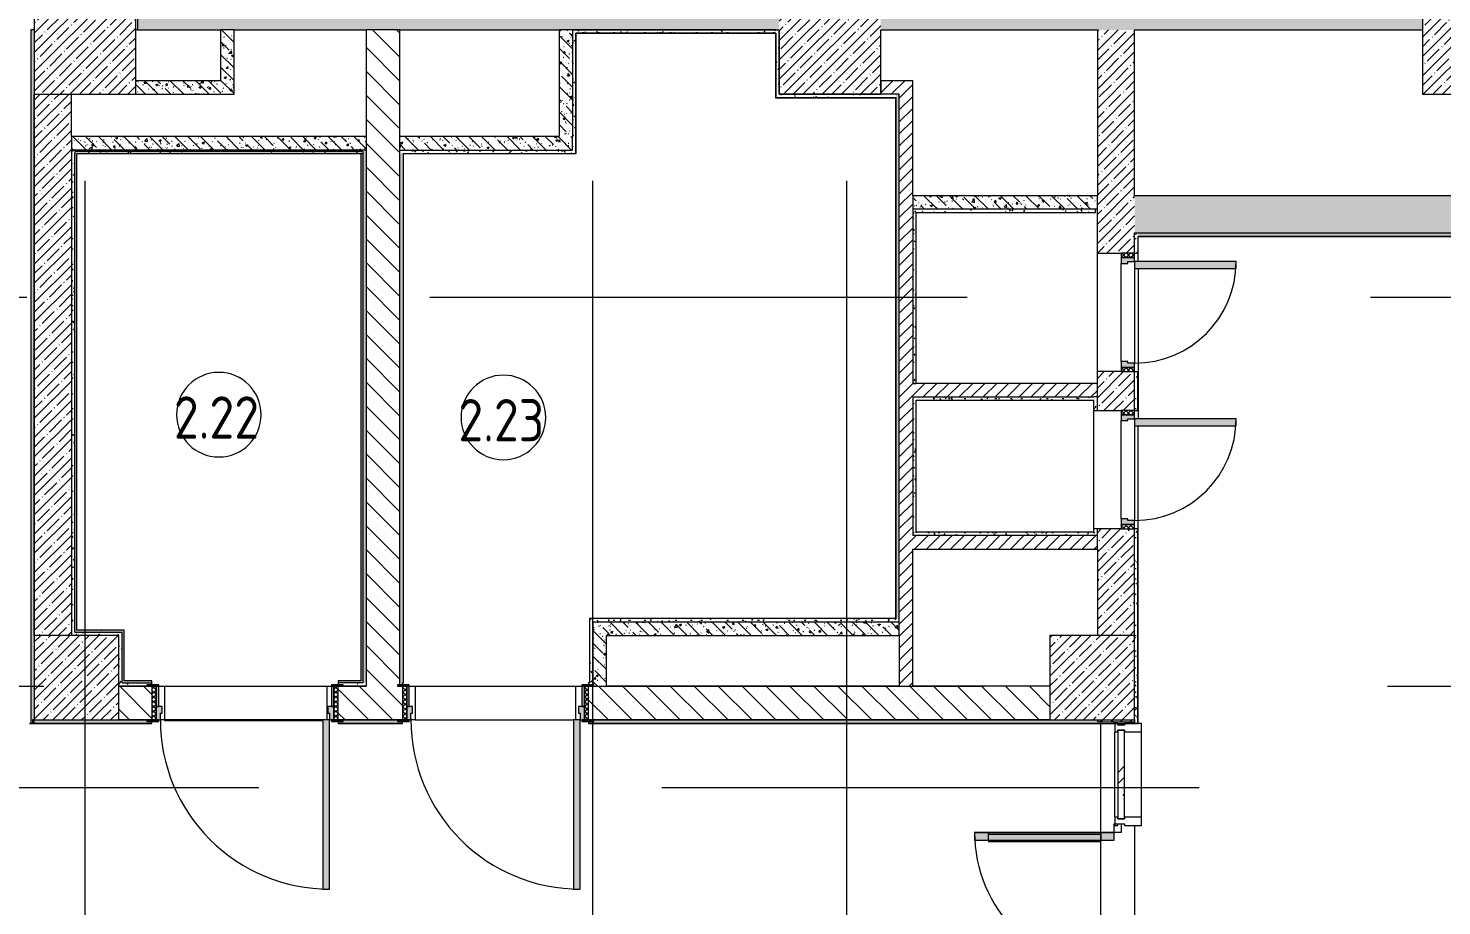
# Model space of a CAD drawing. Header units: millimetres. Extents: x -6228 to 198016, y -8553 to 29000.
# Drawn here: x 149253 to 157603, y 9802 to 14990 of the extents above; entities that cross this region are included whole.
import ezdxf

# ---------------------------------------------------------------- set-up
doc = ezdxf.new("R2010")
doc.units = ezdxf.units.MM
doc.linetypes.add('Осевая', pattern=[15875, 3175, -2381.25, 7937.5, -2381.25])
for name, color, linetype, lineweight in [('A-AREA-IDEN', 7, 'Continuous', 9), ('A-GLAZ-CURT-2', 7, 'Continuous', 9), ('A-GLAZ-CWMG-3', 7, 'Continuous', 9), ('A-WALL-4', 7, 'Continuous', 13), ('I-WALL-7', 7, 'Continuous', 9), ('S-COLS-2', 7, 'Continuous', 9), ('Оси-2', 7, 'Осевая', 9)]:
    doc.layers.add(name, color=color, linetype=linetype, lineweight=lineweight)
for name, color, linetype, lineweight, true_color in [('A-DETL-GENF-5', 7, 'Continuous', 9, 0xaaaaaa), ('A-DETL-GENF-6', 7, 'Continuous', 9, 0xe2e2e2), ('A-DOOR-4', 7, 'Continuous', 9, 0xaaaaaa), ('A-DOOR-5', 7, 'Continuous', 9, 0xe2e2e2), ('A-DOOR-FRAM-4', 7, 'Continuous', 9, 0xe2e2e2), ('A-DOOR-FRAM-5', 7, 'Continuous', 9, 0xaaaaaa), ('A-FLOR-3', 7, 'Continuous', 9, 0xaaaaaa), ('I-WALL-6', 7, 'Continuous', 9, 0x99bbae), ('I-WALL-8', 7, 'Continuous', 9, 0x787878), ('I-WALL-9', 9, 'Continuous', 9, 0x808080)]:
    doc.layers.add(name, color=color, linetype=linetype, lineweight=lineweight, true_color=true_color)
doc.styles.add('GOST Common', font='GOST_Common.ttf', dxfattribs={"width": 0.9, "height": 250})
pattern_1 = [(135, (135578.19, 0), (-70.71068, -70.71068), [])]
pattern_2 = [(45, (135578.19, 0), (-57.02463, 57.02463), []), (45, (135635.21, 0), (-57.02463, 57.02463), [100.806, -20.161, 3.353, -16.808])]
pattern_3 = [(45, (135578.187, 0), (-35.35534, 35.35534), [])]
pattern_4 = [(135, (135578.19, 0), (-75.43415, -75.43415), [106.68, -17.78, 3.556, -17.78]), (135, (135578.19, 75.39), (-75.43415, -75.43415), []), (50, (135578.19, 0), (127.5292, -11.15758), [13.335, -146.685]), (355, (135578.19, 0), (-24.66966, 133.74), [10.668, -117.348]), (100.451, (135588.81, -0.93), (102.85973, 122.5818), [11.333, -124.663]), (46.184, (135578.19, 35.56), (189.7552, -29.4304), [20.002, -220.027]), (96.636, (135594, 33.1), (166.1822, 173.1996), [17, -186.995]), (351.184, (135578.19, 35.56), (166.184, 173.1976), [16.002, -176.022]), (21, (135595.97, 26.67), (106.13027, -71.58603), [13.335, -146.685]), (326, (135595.97, 26.67), (43.2619, 128.93175), [10.668, -117.348]), (71.451, (135604.81, 20.7), (149.392, 57.34505), [11.333, -124.663]), (37.5, (135578.187, 0), (2.16223, 59.18836), [3.353, -112.573, 3.353, -115.773, -117.792]), (37.5, (135578.187, 0), (2.16223, 59.18836), [-235.052, 3.353, -114.44]), (7.5, (135578.19, 0), (46.77386, 70.12615), [3.353, -64.567, 3.353, -109.906, -44.894]), (7.5, (135578.19, 0), (46.77386, 70.12615), [-181.178, 3.353, -41.542]), (327.5, (135538.54, 0), (94.91367, -4.01009), [3.353, -41.097, 3.353, -135.331, -184.023]), (327.5, (135538.54, 0), (94.91367, -4.01009), [-183.134, 3.353, -180.67]), (317.5, (135520.76, 0), (103.69057, 17.79882), [3.353, -54.432, 3.353, -88.748, -130.683]), (317.5, (135520.76, 0), (103.69057, 17.79882), [-149.885, 3.353, -127.33])]
pattern_5 = [(0, (135578.187, 0), (121.92, 30.48), [10.058, -81.382, 10.058, -81.382, -487.68]), (0, (135578.187, 0), (121.92, 30.48), [-182.88, 10.058, -172.822, 10.058, -81.382, -213.36]), (0, (135578.187, 0), (121.92, 30.48), [-457.2, 10.058, -50.902, 10.058, -142.342]), (120, (135623.907, 15.24), (-87.356454, 90.345817), [10.058, -81.382, 10.058, -81.382, -487.68]), (120, (135623.907, 15.24), (-87.356454, 90.345817), [-182.88, 10.058, -172.822, 10.058, -81.382, -213.36]), (120, (135623.907, 15.24), (-87.356454, 90.345817), [-457.2, 10.058, -50.902, 10.058, -142.342]), (240, (135639.147, 76.2), (-34.563546, -120.825817), [10.058, -81.382, 10.058, -81.382, -487.68]), (240, (135639.147, 76.2), (-34.563546, -120.825817), [-182.88, 10.058, -172.822, 10.058, -81.382, -213.36]), (240, (135639.147, 76.2), (-34.563546, -120.825817), [-457.2, 10.058, -50.902, 10.058, -142.342])]

# ---------------------------------------------------------------- blocks, each defined once
blk = doc.blocks.new('BSC_Колонна _Прямоугольная - 600х600-V174-План зашивки приборов отопления в осях 2 этажа 1-12')
at = {"layer": 'S-COLS-2'}
h = blk.add_hatch(dxfattribs=at)
h.set_pattern_fill('FP_145', color=256, style=0, pattern_type=2)
h.set_pattern_definition([(45, (-14010, -14900), (-57.02463, 57.02463), []), (45, (-13952.975, -14900), (-57.02463, 57.02463), [100.806, -20.161, 3.353, -16.808])])
h.paths.add_polyline_path([(-300, -300), (300, -300), (300, 300), (-300, 300), (-300, -63.3)])
for p, q in [((-300, 300), (-300, -300)), ((300, 300), (-299.7, 300)), ((300, -300), (300, 300)), ((-300, -300), (300, -300))]:
    blk.add_line(p, q, dxfattribs=at)
blk = doc.blocks.new('110_Дверь_СКБ_1Ст_Внутренняя1 - Д-4 1100x2100h_су мгн-32375332-План зашивки приборов отопления в осях 2 этажа 1-12')
at = {"layer": 'A-DOOR-4'}
h = blk.add_hatch(dxfattribs=at)
h.set_pattern_fill('FP_35', color=256, style=0, pattern_type=2)
h.set_pattern_definition([(135, (1751.41, 164.685), (-14.14214, -14.14214), []), (225, (1751.41, 164.685), (14.14214, -14.14214), [])])
h.paths.add_polyline_path([(562.5, 100), (537.5, 100), (537.5, -100), (562.5, -100)])
at = {"layer": 'A-DOOR-5'}
h = blk.add_hatch(color=256, dxfattribs=at)
h.paths.add_polyline_path([(-512.5, 100), (-512.5, 20), (-477.5, 20), (-477.5, 60), (-487.5, 60), (-487.5, 100)])
h.paths.add_polyline_path([(512.5, 100), (512.5, 60), (502.5, 60), (502.5, 20), (537.5, 20), (537.5, 100)])
at = {"layer": 'A-DOOR-FRAM-4'}
for points in [[(-487.5, 1100), (-487.5, 100), (-447.5, 100), (-447.5, 1100)], [(-567.5, 108), (-567.5, 100), (-497.5, 100), (-497.5, 108)], [(-512.5, 100), (-512.5, 99), (-497.5, 100)], [(592.5, 108), (522.5, 108), (522.5, 100), (592.5, 100)], [(522.5, 100), (522.5, 99), (537.5, 100)], [(-497.5, 20), (-512.5, 20), (-512.5, -100), (-497.5, -100)], [(537.5, 20), (522.5, 20), (522.5, -100), (537.5, -100)], [(-567.5, -100), (-567.5, -108), (-497.5, -108), (-497.5, -100)], [(592.5, -100), (522.5, -100), (522.5, -108), (592.5, -108)]]:
    blk.add_hatch(color=256, dxfattribs=at).paths.add_polyline_path(points)
at = {"layer": 'A-DOOR-FRAM-5'}
h = blk.add_hatch(dxfattribs=at)
h.set_pattern_fill('FP_36', color=256, style=0, pattern_type=2)
h.set_pattern_definition([(45, (-371.384, 164.685), (-14.1421, 14.1421), []), (135, (-371.384, 164.685), (-14.1421, -14.1421), [])])
h.paths.add_polyline_path([(-512.5, 100), (-537.5, 100), (-537.5, -100), (-512.5, -100)])
at = {"layer": 'A-DOOR-4'}
for p, q in [((-487.5, 1100), (-487.5, 100)), ((-447.5, 1100), (-487.5, 1100)), ((-447.5, 100), (-447.5, 1100)), ((-487.5, 100), (-447.5, 100))]:
    blk.add_line(p, q, dxfattribs=at)
blk.add_arc((-487.5, 100), 1000, 360, 90, dxfattribs=at)
at = {"layer": 'A-DOOR-FRAM-5'}
for p, q in [((-497.5, 108), (-567.5, 108)), ((-567.5, 108), (-567.5, 100)), ((-567.5, 100), (-497.5, 100)), ((-512.5, 100), (-537.5, 100)), ((-537.5, 100), (-537.5, -100)), ((-487.5, 100), (-512.5, 100)), ((-512.5, 100), (-512.5, 20)), ((-512.5, -100), (-512.5, 100)), ((-497.5, 100), (-512.5, 100)), ((-512.5, 100), (-512.5, 99)), ((-512.5, 99), (-497.5, 99)), ((-497.5, 100), (-497.5, 108)), ((-497.5, 99), (-497.5, 100)), ((-487.5, 60), (-487.5, 100)), ((512.5, 100), (512.5, 60)), ((537.5, 100), (512.5, 100)), ((592.5, 108), (522.5, 108)), ((522.5, 108), (522.5, 100)), ((537.5, 100), (522.5, 100)), ((522.5, 100), (522.5, 99)), ((522.5, 100), (592.5, 100)), ((522.5, 99), (537.5, 99)), ((537.5, 20), (537.5, 100)), ((562.5, 100), (537.5, 100)), ((537.5, 100), (537.5, -100)), ((537.5, 99), (537.5, 100)), ((562.5, -100), (562.5, 100)), ((592.5, 100), (592.5, 108)), ((-512.5, 20), (-477.5, 20)), ((-497.5, 20), (-512.5, 20)), ((-512.5, 20), (-512.5, -100)), ((-497.5, -100), (-497.5, 20)), ((-477.5, 60), (-487.5, 60)), ((-477.5, 20), (-477.5, 60)), ((512.5, 60), (502.5, 60)), ((502.5, 60), (502.5, 20)), ((502.5, 20), (537.5, 20)), ((537.5, 20), (522.5, 20)), ((522.5, 20), (522.5, -100)), ((537.5, -100), (537.5, 20)), ((-497.5, -100), (-567.5, -100)), ((-567.5, -100), (-567.5, -108)), ((-567.5, -108), (-497.5, -108)), ((-537.5, -100), (-512.5, -100)), ((-512.5, -100), (-497.5, -100)), ((-497.5, -108), (-497.5, -100)), ((522.5, -100), (537.5, -100)), ((592.5, -100), (522.5, -100)), ((522.5, -100), (522.5, -108)), ((522.5, -108), (592.5, -108)), ((537.5, -100), (562.5, -100)), ((592.5, -108), (592.5, -100))]:
    blk.add_line(p, q, dxfattribs=at)
blk = doc.blocks.new('BSC_Колонна _Прямоугольная - 500х500-V206-План зашивки приборов отопления в осях 2 этажа 1-12')
at = {"layer": 'S-COLS-2'}
h = blk.add_hatch(dxfattribs=at)
h.set_pattern_fill('FP_180', color=256, style=0, pattern_type=2)
h.set_pattern_definition([(45, (-19960, -11150), (-57.02463, 57.02463), []), (45, (-19902.975, -11150), (-57.02463, 57.02463), [100.806, -20.161, 3.353, -16.808])])
h.paths.add_polyline_path([(-250, -250), (250, -250), (250, 250), (-250, 250)])
for p, q in [((250, 250), (-250, 250)), ((-250, 250), (-250, -250)), ((250, -250), (250, 250)), ((-250, -250), (250, -250))]:
    blk.add_line(p, q, dxfattribs=at)
blk = doc.blocks.new('110_Дверь_СКБ_1Ст - д-18 _п_ 700x2100h_Технический шкаф ЭОМ и СС-32102833-План зашивки приборов отопления в осях 2 этажа 1-12')
at = {"layer": 'A-DOOR-4'}
h = blk.add_hatch(dxfattribs=at)
h.set_pattern_fill('FP_90', color=256, style=0, pattern_type=2)
h.set_pattern_definition([(135, (1951.41, 174.685), (-14.14214, -14.14214), []), (225, (1951.41, 174.685), (14.14214, -14.14214), [])])
h.paths.add_polyline_path([(362.5, 110), (337.5, 110), (337.5, 30), (362.5, 30)])
at = {"layer": 'A-DOOR-5'}
h = blk.add_hatch(color=256, dxfattribs=at)
h.paths.add_polyline_path([(337.5, 110), (312.5, 110), (312.5, 70), (302.5, 70), (302.5, 30), (337.5, 30)])
h.paths.add_polyline_path([(-277.5, 70), (-287.5, 70), (-287.5, 110), (-312.5, 110), (-312.5, 30), (-277.5, 30)])
at = {"layer": 'A-DOOR-FRAM-4'}
blk.add_hatch(color=256, dxfattribs=at).paths.add_polyline_path([(-247.5, 710), (-287.5, 710), (-287.5, 110), (-247.5, 110)])
at = {"layer": 'A-DOOR-FRAM-5'}
h = blk.add_hatch(dxfattribs=at)
h.set_pattern_fill('FP_91', color=256, style=0, pattern_type=2)
h.set_pattern_definition([(45, (-171.384, 174.685), (-14.1421, 14.1421), []), (135, (-171.384, 174.685), (-14.1421, -14.1421), [])])
h.paths.add_polyline_path([(-312.5, 110), (-337.5, 110), (-337.5, 30), (-312.5, 30)])
at = {"layer": 'A-DOOR-4'}
for p, q in [((-287.5, 710), (-287.5, 110)), ((-247.5, 710), (-287.5, 710)), ((-247.5, 110), (-247.5, 710)), ((-287.5, 110), (-247.5, 110))]:
    blk.add_line(p, q, dxfattribs=at)
blk.add_arc((-287.5, 110), 600, 360, 90, dxfattribs=at)
at = {"layer": 'A-DOOR-FRAM-5'}
for p, q in [((-312.5, 110), (-337.5, 110)), ((-337.5, 110), (-337.5, 30)), ((-287.5, 110), (-312.5, 110)), ((-312.5, 110), (-312.5, 30)), ((-312.5, 30), (-312.5, 110)), ((-287.5, 70), (-287.5, 110)), ((-247.5, 110), (312.5, 110)), ((312.5, 110), (312.5, 70)), ((337.5, 110), (312.5, 110)), ((337.5, 30), (337.5, 110)), ((362.5, 110), (337.5, 110)), ((337.5, 110), (337.5, 30)), ((362.5, 30), (362.5, 110)), ((-337.5, 30), (-312.5, 30)), ((-312.5, 30), (-277.5, 30)), ((-277.5, 70), (-287.5, 70)), ((-277.5, 30), (-277.5, 70)), ((302.5, 30), (-277.5, 30)), ((312.5, 70), (302.5, 70)), ((302.5, 70), (302.5, 30)), ((302.5, 30), (337.5, 30)), ((337.5, 30), (362.5, 30))]:
    blk.add_line(p, q, dxfattribs=at)
blk = doc.blocks.new('BSC_Колонна _Прямоугольная - 500х500-V217-План зашивки приборов отопления в осях 2 этажа 1-12')
at = {"layer": 'S-COLS-2'}
h = blk.add_hatch(dxfattribs=at)
h.set_pattern_fill('FP_189', color=256, style=0, pattern_type=2)
h.set_pattern_definition([(45, (-13960, -11150), (-57.02463, 57.02463), []), (45, (-13902.975, -11150), (-57.02463, 57.02463), [100.806, -20.161, 3.353, -16.808])])
h.paths.add_polyline_path([(-250, -250), (250, -250), (250, 250), (-250, 250), (-250, 23.9)])
for p, q in [((250, 250), (-250, 250)), ((-250, 250), (-250, -250)), ((250, -250), (250, 250)), ((-250, -250), (250, -250))]:
    blk.add_line(p, q, dxfattribs=at)
blk = doc.blocks.new('BSC_Колонна _Прямоугольная - 600х600-V223-План зашивки приборов отопления в осях 2 этажа 1-12')
at = {"layer": 'S-COLS-2'}
h = blk.add_hatch(dxfattribs=at)
h.set_pattern_fill('FP_194', color=256, style=0, pattern_type=2)
h.set_pattern_definition([(45, (-22210, -14900), (-57.02463, 57.02463), []), (45, (-22152.975, -14900), (-57.02463, 57.02463), [100.806, -20.161, 3.353, -16.808])])
h.paths.add_polyline_path([(-300, -300), (300, -300), (300, 300), (-300, 300), (-300, -63.3)])
for p, q in [((300, 300), (-300, 300)), ((-300, 300), (-300, -300)), ((300, -300), (300, 300)), ((-300, -300), (300, -300))]:
    blk.add_line(p, q, dxfattribs=at)
blk = doc.blocks.new('Системная панель - Стекло - 40мм-32387041-План зашивки приборов отопления в осях 2 этажа 1-12')
at = {"layer": 'A-GLAZ-CURT-2'}
h = blk.add_hatch(dxfattribs=at)
h.set_pattern_fill('FP_230', color=256, style=0, pattern_type=2)
h.set_pattern_definition([(135, (10477.72, -20210), (-282.843, -282.843), [200, -600]), (135, (10577.72, -20410), (-282.843, -282.843), [600, -200]), (135, (10677.72, -20010), (-282.843, -282.843), [200, -600])])
h.paths.add_polyline_path([(262.3, 40), (-262.3, 40), (-262.3, 0), (262.3, 0)])
for p, q in [((262.3, 40), (-262.3, 40)), ((-262.3, 40), (-262.3, 0)), ((-262.3, 0), (262.3, 0)), ((262.3, 0), (262.3, 40))]:
    blk.add_line(p, q, dxfattribs=at)
blk = doc.blocks.new('Прямоугольный импост - Импост структурный с накладкой - 160мм Темный-30755591-План зашивки приборов отопления в осях 2 этажа 1-12')
at = {"layer": 'A-GLAZ-CWMG-3'}
for p, q in [((-25, 0), (-25, 17)), ((-25, 17), (25, 17)), ((-15, 0), (-25, 0)), ((-15, -40), (-15, 0)), ((25, 0), (15, 0)), ((15, 0), (15, -40)), ((25, 17), (25, 0)), ((-25, -140), (-25, -40)), ((-25, -40), (-15, -40)), ((15, -40), (25, -40)), ((25, -40), (25, -140)), ((25, -140), (-25, -140))]:
    blk.add_line(p, q, dxfattribs=at)
blk = doc.blocks.new('Прямоугольный импост - Импост структурный с накладкой - 160мм Темный-30755595-План зашивки приборов отопления в осях 2 этажа 1-12')
at = {"layer": 'A-GLAZ-CWMG-3'}
for p, q in [((0, 17), (-50, 17)), ((-50, 17), (-50, 0)), ((-50, 0), (-40, 0)), ((-40, 0), (-40, -40)), ((-10, -40), (-10, 0)), ((-10, 0), (0, 0)), ((0, 0), (0, 17)), ((-40, -40), (-50, -40)), ((-50, -40), (-50, -140)), ((0, -40), (-10, -40)), ((0, -140), (0, -40)), ((-50, -140), (0, -140))]:
    blk.add_line(p, q, dxfattribs=at)
blk = doc.blocks.new('Дверь_Витражная_остекление_ - ВВ-16 остекление-32390142-План зашивки приборов отопления в осях 2 этажа 1-12')
at = {"layer": 'A-DETL-GENF-6'}
for points in [[(-787.5, -56), (-787.5, -20), (-832.5, -20), (-832.5, -845), (-787.5, -845), (-787.5, -78.2)], [(882.5, -78.2), (882.5, -20), (837.5, -20), (837.5, -860), (882.5, -860)]]:
    blk.add_hatch(color=256, dxfattribs=at).paths.add_polyline_path(points)
at = {"layer": 'A-DETL-GENF-5'}
for p, q in [((-787.5, -20), (-832.5, -20)), ((-832.5, -845), (-832.5, -20)), ((-787.5, -20), (-832.5, -20)), ((-832.5, -20), (-832.5, -845)), ((-787.5, -845), (-787.5, -20)), ((-787.5, -845), (-787.5, -20)), ((837.5, -860), (837.5, -20)), ((837.5, -20), (837.5, -860)), ((882.5, -860), (882.5, -20)), ((882.5, -860), (882.5, -20)), ((-832.5, -100), (-787.5, -100)), ((-822.5, -765), (-822.5, -100)), ((-778.5, -765), (-778.5, -100)), ((828.5, -780), (828.5, -100)), ((882.5, -100), (837.5, -100)), ((872.5, -780), (872.5, -100)), ((-832.5, -765), (-787.5, -765)), ((882.5, -780), (837.5, -780)), ((-832.5, -845), (-787.5, -845)), ((-832.5, -845), (-787.5, -845)), ((882.5, -860), (837.5, -860)), ((837.5, -860), (882.5, -860))]:
    blk.add_line(p, q, dxfattribs=at)
at = {"layer": 'A-DOOR-4'}
for p, q in [((-882.5, 20), (-832.5, 20)), ((-882.5, -20), (-882.5, 20)), ((-832.5, 20), (-832.5, -20)), ((832.5, 20), (882.5, 20)), ((832.5, -20), (832.5, 20)), ((882.5, 20), (882.5, -20)), ((-832.5, -20), (-882.5, -20)), ((-832.5, -845), (-832.5, -20)), ((832.5, -860), (832.5, -20)), ((882.5, -20), (832.5, -20))]:
    blk.add_line(p, q, dxfattribs=at)
for centre, radius, start, end in [((-832.5, -20), 825, 270, 0), ((832.5, -20), 840, 180, 270)]:
    blk.add_arc(centre, radius, start, end, dxfattribs=at)
blk = doc.blocks.new('Прямоугольный импост - Импост структурный с накладкой - 160мм Темный-32387142-План зашивки приборов отопления в осях 2 этажа 1-12')
at = {"layer": 'A-GLAZ-CWMG-3'}
for p, q in [((20093, 10325.4), (20093, 10830)), ((20250, 10325.4), (20250, 10830))]:
    blk.add_line(p, q, dxfattribs=at)
blk = doc.blocks.new('Марка_Помещения - Номер-25198446-План зашивки приборов отопления в осях 2 этажа 1-12')
at = {"layer": 'A-AREA-IDEN'}
for start, end in [(360, 180), (180, 360)]:
    blk.add_arc((0, 0), 2.5, start, end, dxfattribs=at)

msp = doc.modelspace()

# ---------------------------------------------------------------- hatches: boundary and pattern name
at = {"layer": 'I-WALL-6'}
for points in [[(151217.2, 14250), (151228.2, 14250), (151228.2, 14261), (149528.2, 14261), (149528.2, 14250), (150967.4, 14250)], [(149539.2, 11420), (149539.2, 14250), (149528.2, 14250), (149528.2, 11420)], [(151228.2, 11131), (151228.2, 14250), (151217.2, 14250), (151217.2, 11131)], [(149808.2, 11420), (149819.2, 11420), (149819.2, 11431), (149539.2, 11431), (149539.2, 11420), (149641, 11420)], [(149808.2, 11120), (149819.2, 11120), (149819.2, 11420), (149808.2, 11420), (149808.2, 11173.9)]]:
    msp.add_hatch(color=256, dxfattribs=at).paths.add_polyline_path(points)
h = msp.add_hatch(color=256, dxfattribs=at)
h.paths.add_polyline_path([(151083.2, 11120), (151228.2, 11120), (151228.2, 11131), (151083.2, 11131)])
h.paths.add_polyline_path([(149819.2, 11120), (149983.2, 11120), (149983.2, 11131), (149819.2, 11131)])
at = {"layer": 'I-WALL-7'}
h = msp.add_hatch(dxfattribs=at)
h.set_pattern_fill('FP_153', color=256, style=0, pattern_type=2)
h.set_pattern_definition(pattern_2)
h.paths.add_polyline_path([(166368.2, 14980), (166368.2, 15200), (166188.2, 15200), (166188.2, 14980), (166221.4, 14980)])
h.paths.add_polyline_path([(165588.2, 14980), (165588.2, 15200), (161988.2, 15200), (161988.2, 14980), (163568.5, 14980)])
h.paths.add_polyline_path([(160915.7, 14980), (161388.2, 14980), (161388.2, 15200), (158088.2, 15200), (158088.2, 14980), (158262.8, 14980)])
h.paths.add_polyline_path([(157488.2, 14980), (157488.2, 15200), (154288.4, 15200), (154288.4, 14980), (156936.4, 14980)])
h.paths.add_polyline_path([(153688.4, 14980), (153688.4, 15200), (149898.2, 15200), (149898.2, 14980), (153668.4, 14980)])
h = msp.add_hatch(dxfattribs=at)
h.set_pattern_fill('FP_151', color=256, style=0, pattern_type=2)
h.set_pattern_definition(pattern_1)
h.paths.add_polyline_path([(151248.2, 11100), (151433.2, 11100), (151433.2, 11108), (151448.2, 11108), (151448.2, 14980), (151248.2, 14980), (151248.2, 11120)])
h = msp.add_hatch(dxfattribs=at)
h.set_pattern_fill('FP_153', color=256, style=0, pattern_type=2)
h.set_pattern_definition(pattern_2)
h.paths.add_polyline_path([(155788.2, 10890), (155788.2, 10900), (155568.2, 10900), (155568.2, 10890), (155775.7, 10890)])
h.paths.add_polyline_path([(155568.2, 11400), (155788.2, 11400), (155788.2, 12030), (155568.2, 12030), (155568.2, 11697.1)])
h.paths.add_polyline_path([(155568.2, 12730), (155788.2, 12730), (155788.2, 12960), (155568.2, 12960), (155568.2, 12743.6)])
h.paths.add_polyline_path([(155708.2, 13660), (155788.2, 13660), (155788.2, 14980), (155568.2, 14980), (155568.2, 13660), (155609.9, 13660)])
h = msp.add_hatch(dxfattribs=at)
h.set_pattern_fill('FP_177', color=256, style=0, pattern_type=2)
h.set_pattern_definition(pattern_3)
h.paths.add_polyline_path([(154398.2, 14600), (154478.2, 14600), (154478.2, 14680), (154288.4, 14680), (154288.4, 14600), (154378.2, 14600)])
h = msp.add_hatch(dxfattribs=at)
h.set_pattern_fill('FP_153', color=256, style=0, pattern_type=2)
h.set_pattern_definition(pattern_2)
h.paths.add_polyline_path([(149508.2, 11400), (149508.2, 14600), (149288.2, 14600), (149288.4, 11400)])
h = msp.add_hatch(dxfattribs=at)
h.set_pattern_fill('FP_177', color=256, style=0, pattern_type=2)
h.set_pattern_definition(pattern_3)
h.paths.add_polyline_path([(154478.2, 11100), (154478.2, 14600), (154398.2, 14600), (154398.2, 11100)])
h = msp.add_hatch(dxfattribs=at)
h.set_pattern_fill('FP_153', color=256, style=0, pattern_type=2)
h.set_pattern_definition(pattern_2)
h.paths.add_polyline_path([(155788.2, 13780), (166368.2, 13780), (166368.2, 14000), (155788.2, 14000), (155788.2, 13790.2)])
h = msp.add_hatch(dxfattribs=at)
h.set_pattern_fill('FP_177', color=256, style=0, pattern_type=2)
h.set_pattern_definition(pattern_3)
h.paths.add_polyline_path([(155548.2, 12810), (155568.2, 12810), (155568.2, 12890), (154478.2, 12890), (154478.2, 12810)])
h = msp.add_hatch(dxfattribs=at)
h.set_pattern_fill('FP_177', color=256, style=0, pattern_type=2)
h.set_pattern_definition(pattern_3)
h.paths.add_polyline_path([(154478.2, 11910), (155568.2, 11910), (155568.2, 11990), (154478.2, 11990)])
h = msp.add_hatch(dxfattribs=at)
h.set_pattern_fill('FP_151', color=256, style=0, pattern_type=2)
h.set_pattern_definition(pattern_1)
h.paths.add_polyline_path([(154946.7, 10900), (155288.2, 10900), (155288.2, 11100), (152563.2, 11100), (152563.2, 10900), (154283.5, 10900)])
h.paths.add_polyline_path([(149953.2, 10900), (149983.2, 10900), (149983.2, 11100), (149788.2, 11100), (149788.2, 10900)])
h.paths.add_polyline_path([(151433.2, 10900), (151463.2, 10900), (151463.2, 11100), (151083.2, 11100), (151083.2, 10900), (151299, 10900)])
h = msp.add_hatch(dxfattribs=at)
h.set_pattern_fill('FP_151', color=256, style=0, pattern_type=2)
h.set_pattern_definition(pattern_1)
h.paths.add_polyline_path([(155588.2, 7900), (155788.2, 7900), (155788.2, 7920), (155588.2, 7920)])
h.paths.add_polyline_path([(155775.7, 10880), (155788.2, 10880), (155788.2, 10900), (155588.2, 10900), (155588.2, 10880), (155609.9, 10880)])
at = {"layer": 'I-WALL-8'}
h = msp.add_hatch(dxfattribs=at)
h.set_pattern_fill('FP_178', color=256, style=0, pattern_type=2)
h.set_pattern_definition(pattern_4)
h.paths.add_polyline_path([(150468.2, 14680), (150468.2, 14980), (150388.2, 14980), (150388.2, 14680)])
h = msp.add_hatch(dxfattribs=at)
h.set_pattern_fill('FP_178', color=256, style=0, pattern_type=2)
h.set_pattern_definition(pattern_4)
h.paths.add_polyline_path([(152388.2, 14350), (152468.2, 14350), (152468.2, 14980), (152388.2, 14980), (152388.2, 14836.7)])
h = msp.add_hatch(dxfattribs=at)
h.set_pattern_fill('FP_178', color=256, style=0, pattern_type=2)
h.set_pattern_definition(pattern_4)
h.paths.add_polyline_path([(150304.2, 14600), (150468.2, 14600), (150468.2, 14680), (149888.2, 14680), (149888.2, 14600)])
h = msp.add_hatch(dxfattribs=at)
h.set_pattern_fill('FP_178', color=256, style=0, pattern_type=2)
h.set_pattern_definition(pattern_4)
h.paths.add_polyline_path([(151228.2, 14270), (151248.2, 14270), (151248.2, 14350), (149508.2, 14350), (149508.2, 14270), (150967.4, 14270)])
h = msp.add_hatch(dxfattribs=at)
h.set_pattern_fill('FP_178', color=256, style=0, pattern_type=2)
h.set_pattern_definition(pattern_4)
h.paths.add_polyline_path([(152468.2, 14270), (152468.2, 14350), (151448.2, 14350), (151448.2, 14270), (152293.9, 14270)])
h = msp.add_hatch(dxfattribs=at)
h.set_pattern_fill('FP_178', color=256, style=0, pattern_type=2)
h.set_pattern_definition(pattern_4)
h.paths.add_polyline_path([(155568.2, 13920), (155568.2, 14000), (154478.2, 14000), (154478.2, 13920), (154946.7, 13920)])
h = msp.add_hatch(dxfattribs=at)
h.set_pattern_fill('FP_178', color=256, style=0, pattern_type=2)
h.set_pattern_definition(pattern_4)
h.paths.add_polyline_path([(152668.2, 11100), (152668.2, 11480), (152588.2, 11480), (152588.2, 11108), (152593.2, 11108), (152593.2, 11100)])
h = msp.add_hatch(dxfattribs=at)
h.set_pattern_fill('FP_178', color=256, style=0, pattern_type=2)
h.set_pattern_definition(pattern_4)
h.paths.add_polyline_path([(154398.2, 11400), (154398.2, 11480), (152668.2, 11480), (152668.2, 11400), (154283.5, 11400)])
at = {"layer": 'I-WALL-9'}
h = msp.add_hatch(dxfattribs=at)
h.set_pattern_fill('FP_219', color=256, style=0, pattern_type=2)
h.set_pattern_definition(pattern_5)
h.paths.add_polyline_path([(149268.4, 10879), (149288.4, 10880), (149288.2, 14980), (149268.4, 14980), (149268.4, 10880)])
h = msp.add_hatch(dxfattribs=at)
h.set_pattern_fill('FP_219', color=256, style=0, pattern_type=2)
h.set_pattern_definition(pattern_5)
h.paths.add_polyline_path([(153667.4, 14960), (153668.4, 14960), (153668.4, 14980), (152468.2, 14980), (152468.2, 14960), (152957.1, 14960)])
h = msp.add_hatch(dxfattribs=at)
h.set_pattern_fill('FP_219', color=256, style=0, pattern_type=2)
h.set_pattern_definition(pattern_5)
h.paths.add_polyline_path([(152488.2, 14250), (152488.2, 14960), (152468.2, 14960), (152468.2, 14250)])
h = msp.add_hatch(dxfattribs=at)
h.set_pattern_fill('FP_219', color=256, style=0, pattern_type=2)
h.set_pattern_definition(pattern_5)
h.paths.add_polyline_path([(153668.4, 14600), (153688.4, 14600), (153688.4, 14980), (153668.4, 14980), (153668.4, 14836.7)])
h = msp.add_hatch(dxfattribs=at)
h.set_pattern_fill('FP_219', color=256, style=0, pattern_type=2)
h.set_pattern_definition(pattern_5)
h.paths.add_polyline_path([(154377.2, 14580), (154378.2, 14580), (154378.2, 14600), (153668.4, 14600), (153668.4, 14580), (154283.5, 14580)])
h = msp.add_hatch(dxfattribs=at)
h.set_pattern_fill('FP_219', color=256, style=0, pattern_type=2)
h.set_pattern_definition(pattern_5)
h.paths.add_polyline_path([(154378.2, 11500), (154398.2, 11500), (154398.2, 14600), (154378.2, 14600), (154378.2, 11697.1)])
h = msp.add_hatch(dxfattribs=at)
h.set_pattern_fill('FP_219', color=256, style=0, pattern_type=2)
h.set_pattern_definition(pattern_5)
h.paths.add_polyline_path([(151217.2, 14250), (151228.2, 14250), (151228.2, 14270), (149508.2, 14270), (149508.2, 14250), (150967.4, 14250)])
h = msp.add_hatch(dxfattribs=at)
h.set_pattern_fill('FP_219', color=256, style=0, pattern_type=2)
h.set_pattern_definition(pattern_5)
h.paths.add_polyline_path([(149528.2, 11400), (149528.2, 14250), (149508.2, 14250), (149508.2, 11400)])
h = msp.add_hatch(dxfattribs=at)
h.set_pattern_fill('FP_219', color=256, style=0, pattern_type=2)
h.set_pattern_definition(pattern_5)
h.paths.add_polyline_path([(151248.2, 11120), (151248.2, 14270), (151228.2, 14270), (151228.2, 11120)])
h = msp.add_hatch(dxfattribs=at)
h.set_pattern_fill('FP_219', color=256, style=0, pattern_type=2)
h.set_pattern_definition(pattern_5)
h.paths.add_polyline_path([(152468.2, 14250), (152468.2, 14270), (151448.2, 14270), (151448.2, 14250), (152293.9, 14250)])
h = msp.add_hatch(dxfattribs=at)
h.set_pattern_fill('FP_219', color=256, style=0, pattern_type=2)
h.set_pattern_definition(pattern_5)
h.paths.add_polyline_path([(151468.2, 11120), (151468.2, 14250), (151448.2, 14250), (151448.2, 11120), (151463.2, 11120)])
h = msp.add_hatch(dxfattribs=at)
h.set_pattern_fill('FP_219', color=256, style=0, pattern_type=2)
h.set_pattern_definition(pattern_5)
h.paths.add_polyline_path([(155558.2, 13900), (155558.2, 13920), (154478.2, 13920), (154478.2, 13900), (154946.7, 13900)])
h = msp.add_hatch(dxfattribs=at)
h.set_pattern_fill('FP_219', color=256, style=0, pattern_type=2)
h.set_pattern_definition(pattern_5)
h.paths.add_polyline_path([(154498.2, 12890), (154498.2, 13900), (154478.2, 13900), (154478.2, 12890)])
h = msp.add_hatch(dxfattribs=at)
h.set_pattern_fill('FP_219', color=256, style=0, pattern_type=2)
h.set_pattern_definition(pattern_5)
h.paths.add_polyline_path([(155808.2, 10880), (155808.2, 12030), (155788.2, 12030), (155788.2, 10880)])
h.paths.add_polyline_path([(155808.2, 12730), (155808.2, 12960), (155788.2, 12960), (155788.2, 12730)])
h.paths.add_polyline_path([(155788.2, 13660), (155808.2, 13660), (155808.2, 13780), (155788.2, 13780)])
h = msp.add_hatch(dxfattribs=at)
h.set_pattern_fill('FP_219', color=256, style=0, pattern_type=2)
h.set_pattern_definition(pattern_5)
h.paths.add_polyline_path([(169808.2, 13760), (169808.2, 13780), (168278.2, 13780), (168278.2, 13760), (168874.3, 13760)])
h.paths.add_polyline_path([(166221.4, 13760), (166878.2, 13760), (166878.2, 13780), (155808.2, 13780), (155808.2, 13760), (163568.5, 13760)])
h = msp.add_hatch(dxfattribs=at)
h.set_pattern_fill('FP_219', color=256, style=0, pattern_type=2)
h.set_pattern_definition(pattern_5)
h.paths.add_polyline_path([(155548.2, 12790), (155548.2, 12810), (154478.2, 12810), (154478.2, 12790), (154498.2, 12790)])
h = msp.add_hatch(dxfattribs=at)
h.set_pattern_fill('FP_219', color=256, style=0, pattern_type=2)
h.set_pattern_definition(pattern_5)
h.paths.add_polyline_path([(154498.2, 11990), (154498.2, 12790), (154478.2, 12790), (154478.2, 11990)])
h = msp.add_hatch(dxfattribs=at)
h.set_pattern_fill('FP_219', color=256, style=0, pattern_type=2)
h.set_pattern_definition(pattern_5)
h.paths.add_polyline_path([(155548.2, 11990), (155568.2, 11990), (155568.2, 12030), (155548.2, 12030), (155548.2, 12010)])
h.paths.add_polyline_path([(155548.2, 12730), (155568.2, 12730), (155568.2, 12810), (155548.2, 12810), (155548.2, 12743.6)])
h = msp.add_hatch(dxfattribs=at)
h.set_pattern_fill('FP_219', color=256, style=0, pattern_type=2)
h.set_pattern_definition(pattern_5)
h.paths.add_polyline_path([(155548.2, 11990), (155548.2, 12010), (154498.2, 12010), (154498.2, 11990)])
h = msp.add_hatch(dxfattribs=at)
h.set_pattern_fill('FP_219', color=256, style=0, pattern_type=2)
h.set_pattern_definition(pattern_5)
h.paths.add_polyline_path([(152568.2, 11120), (152588.2, 11120), (152588.2, 11500), (152568.2, 11500), (152568.2, 11173.9)])
h = msp.add_hatch(dxfattribs=at)
h.set_pattern_fill('FP_219', color=256, style=0, pattern_type=2)
h.set_pattern_definition(pattern_5)
h.paths.add_polyline_path([(154398.2, 11480), (154398.2, 11500), (152588.2, 11500), (152588.2, 11480), (154283.5, 11480)])
h = msp.add_hatch(dxfattribs=at)
h.set_pattern_fill('FP_219', color=256, style=0, pattern_type=2)
h.set_pattern_definition(pattern_5)
h.paths.add_polyline_path([(149788.2, 11400), (149808.2, 11400), (149808.2, 11420), (149528.2, 11420), (149528.2, 11400), (149641, 11400)])
h = msp.add_hatch(dxfattribs=at)
h.set_pattern_fill('FP_219', color=256, style=0, pattern_type=2)
h.set_pattern_definition(pattern_5)
h.paths.add_polyline_path([(149808.2, 11120), (149808.2, 11400), (149788.2, 11400), (149788.2, 11120)])
h = msp.add_hatch(dxfattribs=at)
h.set_pattern_fill('FP_219', color=256, style=0, pattern_type=2)
h.set_pattern_definition(pattern_5)
h.paths.add_polyline_path([(151113.2, 11100), (151248.2, 11100), (151248.2, 11120), (151083.2, 11120), (151083.2, 11108), (151113.2, 11108), (151113.2, 11104.1)])
h.paths.add_polyline_path([(149788.2, 11100), (149953.2, 11100), (149953.2, 11108), (149983.2, 11108), (149983.2, 11120), (149788.2, 11120)])
h = msp.add_hatch(dxfattribs=at)
h.set_pattern_fill('FP_219', color=256, style=0, pattern_type=2)
h.set_pattern_definition(pattern_5)
h.paths.add_polyline_path([(155288.2, 10880), (155588.2, 10880), (155588.2, 10900), (152593.2, 10900), (152593.2, 10892), (152563.2, 10892), (152563.2, 10880), (154946.7, 10880)])
h.paths.add_polyline_path([(151083.2, 10880), (151463.2, 10880), (151463.2, 10892), (151433.2, 10892), (151433.2, 10900), (151113.2, 10900), (151113.2, 10892), (151083.2, 10892)])
h.paths.add_polyline_path([(149983.2, 10880), (149983.2, 10892), (149953.2, 10892), (149953.2, 10900), (149278.4, 10900), (149278.4, 10880), (149641, 10880)])
at = {"layer": 'S-COLS-2'}
h = msp.add_hatch(dxfattribs=at)
h.set_pattern_fill('FP_153', color=256, style=0, pattern_type=2)
h.set_pattern_definition(pattern_2)
h.paths.add_polyline_path([(153688.4, 14600), (154288.4, 14600), (154288.4, 15200), (153688.4, 15200), (153688.4, 14836.7)])

# ---------------------------------------------------------------- linework, layer by layer
at = {"layer": 'A-FLOR-3'}
for p, q in [((149898.2, 14980), (149888.2, 14980)), ((150023.2, 11100), (150058.2, 11100)), ((150058.2, 11100), (150058.2, 10897.8)), ((151018.2, 10900), (151018.2, 11100)), ((151018.2, 11100), (151043.2, 11100)), ((151503.2, 11100), (151538.2, 11100)), ((151538.2, 11100), (151538.2, 10900)), ((152488.2, 10900), (152488.2, 11100)), ((152488.2, 11100), (152523.2, 11100)), ((150058.2, 10897.8), (150993.2, 10897.8)), ((151538.2, 10900), (152473.2, 10900))]:
    msp.add_line(p, q, dxfattribs=at)
at = {"layer": 'A-WALL-4'}
for p, q in [((150468.2, 14980), (150388.2, 14980)), ((151448.2, 14980), (151248.2, 14980)), ((152468.2, 14980), (152388.2, 14980)), ((152468.2, 14980), (153688.4, 14980)), ((153668.4, 14980), (152468.2, 14980)), ((152468.2, 14980), (152468.2, 14350)), ((153668.4, 14960), (152488.2, 14960)), ((152488.2, 14960), (152488.2, 14959)), ((153668.4, 14960), (153668.4, 14600)), ((154398.2, 14600), (154288.4, 14600)), ((154378.2, 14580), (154377.2, 14580)), ((154378.2, 14580), (154378.2, 11500)), ((154398.2, 11400), (154398.2, 14600)), ((149508.2, 14350), (149508.2, 11400)), ((151248.2, 14350), (151248.2, 11100)), ((151448.2, 11108), (151448.2, 14350)), ((149528.2, 11420), (149528.2, 14250)), ((151217.2, 14250), (151228.2, 14250)), ((151248.2, 14270), (151228.2, 14270)), ((151228.2, 14261), (151228.2, 11120)), ((151468.2, 14250), (151468.2, 11120)), ((154478.2, 14000), (154478.2, 12890)), ((155568.2, 13920), (155568.2, 14000)), ((155788.2, 13660), (155788.2, 13780)), ((155788.2, 13780), (166878.2, 13780)), ((155808.2, 13760), (155808.2, 13660)), ((155808.2, 12730), (155808.2, 12960)), ((154478.2, 12890), (154498.2, 12890)), ((155568.2, 12730), (155568.2, 12890)), ((154478.2, 12810), (154478.2, 11990)), ((155568.2, 12810), (155548.2, 12810)), ((155568.2, 11910), (155568.2, 12030)), ((155808.2, 10880), (155808.2, 12030)), ((155568.2, 11990), (154478.2, 11990)), ((152588.2, 11480), (152588.2, 11108)), ((152588.2, 11120), (152588.2, 11480)), ((154377.2, 11500), (154378.2, 11500)), ((149528.2, 11420), (149808.2, 11420)), ((149808.2, 11120), (149808.2, 11400)), ((149808.2, 11120), (149983.2, 11120)), ((151228.2, 11120), (151083.2, 11120)), ((149953.2, 11100), (149788.2, 11100)), ((149788.2, 11100), (149953.2, 11100)), ((151248.2, 11100), (151113.2, 11100)), ((151113.2, 11100), (151248.2, 11100)), ((152593.2, 11100), (152668.2, 11100)), ((154398.2, 11100), (154478.2, 11100)), ((149267.4, 10880), (149268.4, 10880)), ((149268.4, 10880), (149268.4, 10879)), ((149288.4, 10880), (149288.4, 10879)), ((149788.2, 10900), (149953.2, 10900)), ((149953.2, 10900), (149788.2, 10900)), ((151113.2, 10900), (151433.2, 10900)), ((151433.2, 10900), (151113.2, 10900)), ((152593.2, 10900), (155288.2, 10900)), ((155288.2, 10900), (152593.2, 10900)), ((155588.2, 10880), (155588.2, 10900)), ((155788.2, 10900), (155788.2, 10880))]:
    msp.add_line(p, q, dxfattribs=at)
at = {"layer": 'I-WALL-7'}
for p, q in [((149898.2, 15200), (149898.2, 14980)), ((149288.2, 14980), (149267.4, 14980)), ((149267.4, 14980), (149267.4, 10880)), ((149268.4, 14980), (149268.4, 10880)), ((149898.2, 14980), (150388.2, 14980)), ((150388.2, 14980), (150388.2, 14680)), ((150468.2, 14980), (151248.2, 14980)), ((150468.2, 14600), (150468.2, 14980)), ((151248.2, 14980), (151248.2, 14350)), ((151448.2, 14350), (151448.2, 14980)), ((151448.2, 14980), (152388.2, 14980)), ((152388.2, 14980), (152388.2, 14350)), ((152488.2, 14250), (152488.2, 14959)), ((153667.4, 14959), (152488.2, 14959)), ((152489.2, 14249), (152489.2, 14959)), ((153667.4, 14959), (153667.4, 14579)), ((153688.4, 14600), (153688.4, 14980)), ((154288.4, 14980), (155568.2, 14980)), ((155568.2, 14980), (155568.2, 14000)), ((155788.2, 14980), (157488.2, 14980)), ((155788.2, 14000), (155788.2, 14980)), ((150388.2, 14680), (149888.2, 14680)), ((154478.2, 14680), (154288.4, 14680)), ((154288.4, 14680), (154288.4, 14600)), ((154478.2, 14000), (154478.2, 14680)), ((149288.2, 14600), (149288.2, 11400)), ((149288.4, 11400), (149288.4, 14600)), ((149508.2, 14350), (149508.2, 14600)), ((149888.2, 14600), (150468.2, 14600)), ((153667.4, 14579), (154377.2, 14579)), ((153668.4, 14600), (153668.4, 14580)), ((153668.4, 14580), (154377.2, 14580)), ((154288.4, 14600), (153688.4, 14600)), ((154377.2, 11501), (154377.2, 14580)), ((151248.2, 14350), (149508.2, 14350)), ((152388.2, 14350), (151448.2, 14350)), ((152468.2, 14270), (152468.2, 14350)), ((149508.2, 14270), (151228.2, 14270)), ((151228.2, 14270), (149508.2, 14270)), ((151228.2, 14261), (149528.2, 14261)), ((149528.2, 14261), (149528.2, 14250)), ((149539.2, 14250), (151217.2, 14250)), ((149539.2, 11431), (149539.2, 14250)), ((151217.2, 14250), (151217.2, 11131)), ((151448.2, 14270), (152468.2, 14270)), ((151468.2, 14250), (152488.2, 14250)), ((151469.2, 14249), (152489.2, 14249)), ((151469.2, 11120), (151469.2, 14249)), ((155568.2, 14000), (154478.2, 14000)), ((166368.2, 14000), (155788.2, 14000)), ((155568.2, 13920), (154478.2, 13920)), ((154498.2, 13900), (155558.2, 13900)), ((154498.2, 12890), (154498.2, 13900)), ((155558.2, 13900), (155558.2, 13920)), ((155568.2, 12890), (155568.2, 13920)), ((155808.2, 13760), (166878.2, 13760)), ((155809.2, 13759), (166878.2, 13759)), ((155809.2, 13610), (155809.2, 13759)), ((155568.2, 13660), (155708.2, 13660)), ((155788.2, 13660), (155809.2, 13660)), ((155809.2, 13570), (155809.2, 12680)), ((155708.2, 12960), (155568.2, 12960)), ((155788.2, 12730), (155788.2, 12960)), ((155788.2, 12960), (155809.2, 12960)), ((155568.2, 12890), (154498.2, 12890)), ((154478.2, 12810), (155548.2, 12810)), ((154498.2, 12790), (155548.2, 12790)), ((154498.2, 12010), (154498.2, 12790)), ((155548.2, 12010), (155548.2, 12790)), ((155548.2, 12730), (155708.2, 12730)), ((155788.2, 12730), (155809.2, 12730)), ((155809.2, 10880), (155809.2, 12640)), ((155708.2, 12030), (155548.2, 12030)), ((155788.2, 11400), (155788.2, 12030)), ((155809.2, 12030), (155788.2, 12030)), ((155548.2, 12010), (154498.2, 12010)), ((154478.2, 11100), (154478.2, 11910)), ((154478.2, 11910), (155568.2, 11910)), ((155568.2, 11910), (155568.2, 11400)), ((152567.2, 11501), (152567.2, 11121)), ((154377.2, 11501), (152567.2, 11501)), ((152568.2, 11500), (152568.2, 11120)), ((154377.2, 11500), (152568.2, 11500)), ((152588.2, 11480), (154398.2, 11480)), ((149819.2, 11431), (149539.2, 11431)), ((149808.2, 11400), (149808.2, 11420)), ((149819.2, 11131), (149819.2, 11431)), ((152668.2, 11100), (152668.2, 11400)), ((152668.2, 11400), (154398.2, 11400)), ((154398.2, 11400), (154398.2, 11100)), ((149983.2, 11131), (149819.2, 11131)), ((149983.2, 11108), (149983.2, 11131)), ((151083.2, 11131), (151083.2, 11108)), ((151217.2, 11131), (151083.2, 11131)), ((151463.2, 11108), (151463.2, 11120)), ((151463.2, 11120), (151469.2, 11120)), ((152563.2, 11121), (152563.2, 11108)), ((152563.2, 11121), (152568.2, 11121)), ((152568.2, 11120), (152563.2, 11120)), ((150023.2, 11100), (151043.2, 11100)), ((151538.2, 11100), (152488.2, 11100)), ((154398.2, 11100), (152668.2, 11100)), ((155288.2, 11100), (154478.2, 11100)), ((149267.4, 10880), (149260.4, 10880)), ((149260.4, 10880), (149260.4, 10879)), ((149260.4, 10879), (149983.2, 10879)), ((149288.2, 10900), (149278.4, 10900)), ((149278.4, 10900), (149278.4, 10880)), ((149278.4, 10880), (149983.2, 10880)), ((149288.4, 10880), (149288.4, 10900)), ((149983.2, 10880), (149288.4, 10880)), ((149983.2, 10880), (149983.2, 10892)), ((149983.2, 10879), (149983.2, 10880)), ((150993.2, 10900), (150033.2, 10900)), ((151083.2, 10892), (151083.2, 10880)), ((151083.2, 10880), (151463.2, 10880)), ((151463.2, 10880), (151083.2, 10880)), ((151083.2, 10880), (151083.2, 10879)), ((151083.2, 10879), (151463.2, 10879)), ((151463.2, 10880), (151463.2, 10892)), ((151463.2, 10879), (151463.2, 10880)), ((151538.2, 10900), (151513.2, 10900)), ((152563.2, 10892), (152563.2, 10880)), ((152563.2, 10880), (155809.2, 10880)), ((155567.7, 10880), (152563.2, 10880)), ((152563.2, 10880), (152563.2, 10879)), ((152563.2, 10879), (155567.7, 10879)), ((155567.7, 10879), (155567.7, 10880)), ((155568.2, 10900), (155568.2, 10890)), ((155568.2, 10890), (155788.2, 10890)), ((155588.2, 7920), (155588.2, 10880)), ((155788.2, 10275.4), (155788.2, 8530.4))]:
    msp.add_line(p, q, dxfattribs=at)
at = {"layer": 'S-COLS-2'}
for p, q in [((153688.4, 14980), (153688.4, 14600)), ((154288.4, 14600), (154288.4, 14980)), ((153688.4, 14600), (154288.4, 14600))]:
    msp.add_line(p, q, dxfattribs=at)
at = {"layer": 'Оси-2'}
for p, q in [((149588.2, 593.7), (149588.2, 24898.1)), ((152588.2, 593.7), (152588.2, 24898.1)), ((154088.2, 593.7), (154088.2, 24898.1)), ((135749.6, 13400), (170968.2, 13400)), ((135850.6, 11100), (171568.2, 11100)), ((137120.6, 10500), (171568.2, 10500))]:
    msp.add_line(p, q, dxfattribs=at)

# ---------------------------------------------------------------- block references
at = {"layer": 'A-AREA-IDEN', "xscale": 99.99999999999993, "yscale": 99.99999999999993, "zscale": 99.99999999999993}
for p in [(150378.7, 12705), (152059.4, 12689)]:
    msp.add_blockref('Марка_Помещения - Номер-25198446-План зашивки приборов отопления в осях 2 этажа 1-12', p, dxfattribs=at)
at = {"layer": 'A-DOOR-4'}
for name, p, rotation in [('110_Дверь_СКБ_1Ст - д-18 _п_ 700x2100h_Технический шкаф ЭОМ и СС-32102833-План зашивки приборов отопления в осях 2 этажа 1-12', (155678.2, 13322.5), 269.9999999999999), ('110_Дверь_СКБ_1Ст - д-18 _п_ 700x2100h_Технический шкаф ЭОМ и СС-32102833-План зашивки приборов отопления в осях 2 этажа 1-12', (155678.2, 12392.5), 269.9999999999999), ('110_Дверь_СКБ_1Ст_Внутренняя1 - Д-4 1100x2100h_су мгн-32375332-План зашивки приборов отопления в осях 2 этажа 1-12', (150545.7, 11000), 180), ('110_Дверь_СКБ_1Ст_Внутренняя1 - Д-4 1100x2100h_су мгн-32375332-План зашивки приборов отопления в осях 2 этажа 1-12', (152025.7, 11000), 180), ('Дверь_Витражная_остекление_ - ВВ-16 остекление-32390142-План зашивки приборов отопления в осях 2 этажа 1-12', (155688.2, 9402.9), 269.9999999999998)]:
    msp.add_blockref(name, p, dxfattribs=dict(at, rotation=rotation))
at = {"layer": 'A-GLAZ-CURT-2', "rotation": 269.9999999999997}
msp.add_blockref('Системная панель - Стекло - 40мм-32387041-План зашивки приборов отопления в осях 2 этажа 1-12', (155688.2, 10577.7), dxfattribs=at)
at = {"layer": 'A-GLAZ-CWMG-3', "rotation": 89.99999999999977}
msp.add_blockref('Прямоугольный импост - Импост структурный с накладкой - 160мм Темный-30755595-План зашивки приборов отопления в осях 2 этажа 1-12', (155688.2, 10880), dxfattribs=at)
at = {"layer": 'A-GLAZ-CWMG-3'}
msp.add_blockref('Прямоугольный импост - Импост структурный с накладкой - 160мм Темный-32387142-План зашивки приборов отопления в осях 2 этажа 1-12', (135578.2, 0), dxfattribs=at)
at = {"layer": 'A-GLAZ-CWMG-3', "extrusion": (0, 0, -1), "rotation": 270.0000000000002}
msp.add_blockref('Прямоугольный импост - Импост структурный с накладкой - 160мм Темный-30755591-План зашивки приборов отопления в осях 2 этажа 1-12', (-155688.2, 10300.4), dxfattribs=at)
at = {"layer": 'S-COLS-2'}
for name, p in [('BSC_Колонна _Прямоугольная - 600х600-V174-План зашивки приборов отопления в осях 2 этажа 1-12', (149588.2, 14900)), ('BSC_Колонна _Прямоугольная - 600х600-V223-План зашивки приборов отопления в осях 2 этажа 1-12', (157788.2, 14900)), ('BSC_Колонна _Прямоугольная - 500х500-V217-План зашивки приборов отопления в осях 2 этажа 1-12', (149538.2, 11150)), ('BSC_Колонна _Прямоугольная - 500х500-V206-План зашивки приборов отопления в осях 2 этажа 1-12', (155538.2, 11150))]:
    msp.add_blockref(name, p, dxfattribs=at)

# ---------------------------------------------------------------- texts
at = {"layer": 'A-AREA-IDEN', "char_height": 250, "width": 663.797, "attachment_point": 1, "style": 'GOST Common'}
for s, insert in [('2.22', (150113, 12813.6)), ('2.23', (151793.6, 12797.6))]:
    msp.add_mtext(s, dxfattribs=dict(at, insert=insert))

doc.saveas('drawing.dxf')
